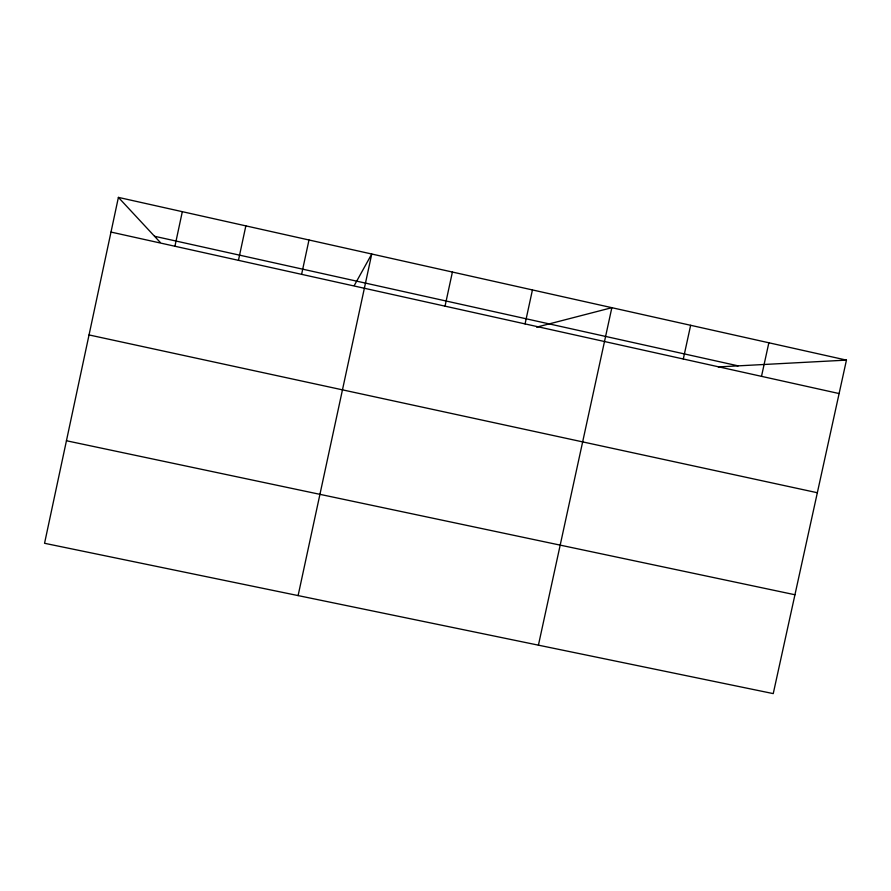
<?xml version="1.0" encoding="UTF-8"?>
<svg xmlns="http://www.w3.org/2000/svg" width="891" height="891" viewBox="0 0 891 891"><rect width="100%" height="100%" fill="white"/><g stroke="black" fill="none" stroke-linecap="round" stroke-linejoin="round"><path stroke-width="1.34" d="M118.403 197.39L44.55 543.287L773.243 693.61L846.45 360.12L118.403 197.39L160.235 242.408M174.926 246.25L182.321 211.679M238.454 260.339L245.849 225.88M301.603 274.339L308.988 239.991M298.106 595.589L371.747 254.013L354.306 285.454M445.032 306.148L452.405 272.045M525.066 323.901L532.439 289.931M538.42 645.173L611.85 307.685L536.616 327.153M683.297 358.995L690.648 325.293M761.504 376.336L768.855 342.779M718.257 366.914L846.45 360.12M66.446 440.755L794.95 594.754M89.033 334.938L817.337 492.734M154.544 236.271L738.138 365.856M111.007 232.072L839.11 393.555"/></g></svg>
